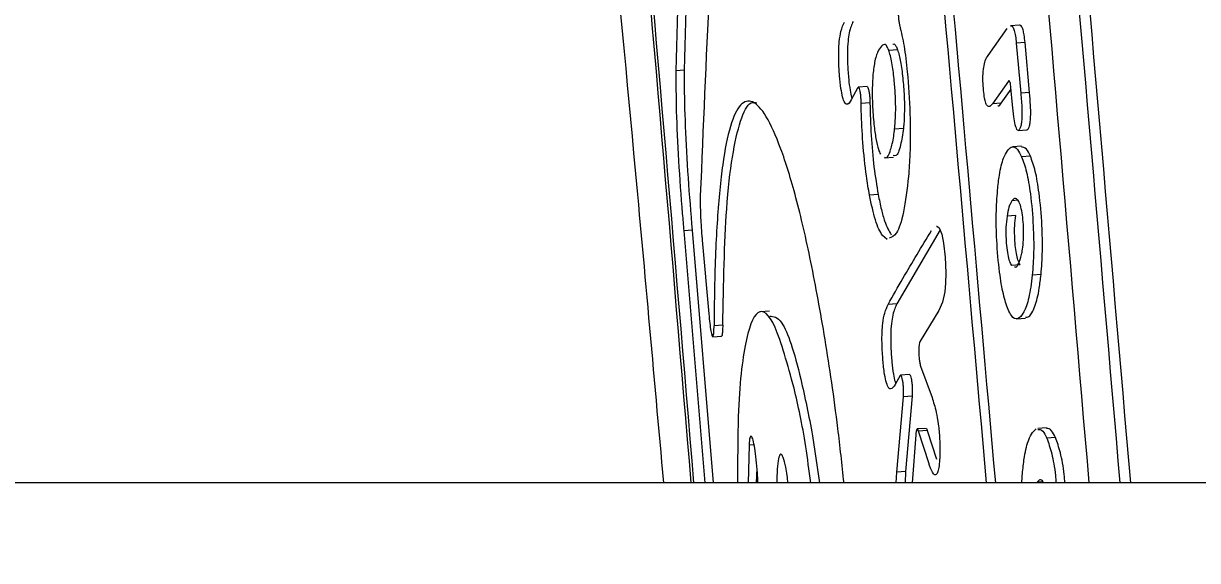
# Model space of a CAD drawing. Header units: millimetres. Extents: x -6523 to 7556, y -5559 to 6101.
# Drawn here: x -2126.83 to -2100.01, y 686.3 to 698.55 of the extents above; entities that cross this region are included whole.
import ezdxf

# ---------------------------------------------------------------- set-up
doc = ezdxf.new("R2010")
doc.units = ezdxf.units.MM
doc.layers.add('DIKOM_ОБЪЕКТ', color=7, linetype='Continuous')
doc.layers.add('DIKOM_РАЗМЕР_ЗОНА', color=7, linetype='Continuous')
doc.styles.add('style1', font='arial.ttf', dxfattribs={"width": 0.8})
doc.dimstyles.new('1-50', dxfattribs={"dimtxt": 300, "dimasz": 200, "dimexe": 100, "dimexo": 0, "dimgap": 100, "dimtad": 1, "dimtxsty": 'style1', "dimcen": 200, "dimclrd": 7, "dimclre": 7, "dimclrt": 7, "dimadec": 1, "dimazin": 2, "dimtfac": 1, "dimtmove": 0, "dimatfit": 2, "dimfxl": 0, "dimlwd": 25, "dimlwe": 18, "dimarcsym": 0})

# ---------------------------------------------------------------- blocks, each defined once
blk = doc.blocks.new('*D13')
at = {"layer": 'Defpoints', "color": 0, "transparency": 16777216}
for p in [(-2358.182, 6101.03), (4341.706, -4605.145), (7455.882, -4605.145)]:
    blk.add_point(p, dxfattribs=at)
at = {"layer": 'DIKOM_РАЗМЕР_ЗОНА', "color": 7, "lineweight": 18, "transparency": 16777216}
for p, q in [((-2358.182, 6101.03), (7555.882, 6101.03)), ((4341.706, -4605.145), (7555.882, -4605.145))]:
    blk.add_line(p, q, dxfattribs=at)
at = {"layer": 'DIKOM_РАЗМЕР_ЗОНА', "color": 7, "lineweight": 25, "transparency": 16777216}
blk.add_line((7455.882, 5701.03), (7455.882, -4205.145), dxfattribs=at)
at = {"layer": 'DIKOM_РАЗМЕР_ЗОНА', "color": 7, "transparency": 16777216}
for points in [[(7389.215, 5701.03), (7522.548, 5701.03), (7455.882, 6101.03)], [(7389.215, -4205.145), (7522.548, -4205.145), (7455.882, -4605.145)]]:
    blk.add_solid(points, dxfattribs=at)
at = {"layer": 'DIKOM_РАЗМЕР_ЗОНА', "color": 7, "transparency": 16777216, "insert": (7222.71, 375.606), "char_height": 300, "attachment_point": 5, "rotation": 90, "style": 'style1'}
blk.add_mtext('10700', dxfattribs=at)

msp = doc.modelspace()

# ---------------------------------------------------------------- linework, layer by layer
at = {"layer": 'DIKOM_ОБЪЕКТ', "color": 7, "linetype": 'Continuous', "lineweight": 15}
for p, q in [((-2104.795, 697.824), (-2104.359, 698.438)), ((-2104.08, 698.516), (-2104.28, 698.502)), ((-2103.949, 698.12), (-2104.149, 698.106)), ((-2104.149, 698.106), (-2104.046, 696.963)), ((-2103.846, 696.977), (-2103.949, 698.12)), ((-2106.861, 697.953), (-2107.061, 697.94)), ((-2111.726, 697.488), (-2111.925, 697.474)), ((-2107.769, 697.09), (-2107.919, 696.81)), ((-2107.559, 697.115), (-2107.758, 697.101)), ((-2104.329, 697.24), (-2104.695, 696.722)), ((-2104.496, 696.735), (-2104.268, 697.058)), ((-2104.31, 697.241), (-2104.329, 697.24)), ((-2104.236, 696.7), (-2104.271, 697.093)), ((-2103.846, 696.977), (-2104.046, 696.963)), ((-2107.493, 696.739), (-2107.692, 696.725)), ((-2104.496, 696.735), (-2104.695, 696.722)), ((-2106.729, 696.159), (-2106.929, 696.145)), ((-2104.105, 696.113), (-2103.906, 696.127)), ((-2104.034, 695.751), (-2104.234, 695.737)), ((-2107.157, 695.49), (-2106.957, 695.504)), ((-2103.828, 695.527), (-2104.028, 695.513)), ((-2107.304, 694.65), (-2107.503, 694.636)), ((-2104.11, 694.517), (-2104.249, 694.508)), ((-2104.162, 694.169), (-2104.362, 694.155)), ((-2111.545, 693.834), (-2111.744, 693.82)), ((-2111.744, 693.82), (-2111.266, 688.066)), ((-2111.067, 688.066), (-2111.545, 693.834)), ((-2105.886, 693.842), (-2106.879, 692.153)), ((-2111.324, 693.604), (-2111.173, 691.923)), ((-2107.099, 693.622), (-2107.205, 693.715)), ((-2104.061, 693.047), (-2104.261, 693.033)), ((-2103.584, 692.822), (-2103.784, 692.808)), ((-2106.879, 692.153), (-2107.078, 692.139)), ((-2109.79, 691.986), (-2109.989, 691.972)), ((-2105.922, 692.003), (-2106.349, 691.299)), ((-2110.856, 691.665), (-2111.054, 691.651)), ((-2104.141, 691.811), (-2103.941, 691.825)), ((-2111.082, 691.405), (-2110.884, 691.418)), ((-2106.591, 690.541), (-2106.791, 690.527)), ((-2106.337, 690.735), (-2106.075, 690.013)), ((-2106.803, 690.516), (-2106.916, 690.315)), ((-2106.877, 688.315), (-2106.729, 690.032)), ((-2106.53, 690.046), (-2106.729, 690.032)), ((-2106.53, 690.046), (-2106.678, 688.329)), ((-2106.212, 689.312), (-2106.412, 689.298)), ((-2106.182, 689.266), (-2106.382, 689.252)), ((-2106.143, 688.501), (-2106.382, 689.252)), ((-2106.182, 689.266), (-2105.973, 688.608)), ((-2103.78, 689.221), (-2103.695, 689.301)), ((-2103.459, 689.325), (-2103.659, 689.311)), ((-2110.255, 688.932), (-2110.278, 688.066)), ((-2110.141, 688.94), (-2110.255, 688.932)), ((-2108.802, 689.145), (-2108.647, 688.066)), ((-2106.448, 689.165), (-2106.528, 688.066)), ((-2103.254, 689.102), (-2103.453, 689.088)), ((-2110.082, 688.066), (-2110.072, 688.403)), ((-2106.89, 688.066), (-2106.877, 688.315)), ((-2106.678, 688.329), (-2106.877, 688.315)), ((-2106.678, 688.329), (-2106.691, 688.066)), ((-2104.02, 688.066), (-2104.006, 688.323)), ((-1122.878, 688.066), (-2322.878, 688.066)), ((-2103.537, 688.092), (-2103.676, 688.082))]:
    msp.add_line(p, q, dxfattribs=at)
at = {"layer": 'DIKOM_ОБЪЕКТ', "color": 7, "linetype": 'Continuous', "lineweight": 15, "flags": 128}
msp.add_lwpolyline([(-2105.973, 693.924), (-2105.966, 693.93), (-2105.908, 693.888), (-2105.85, 693.746), (-2105.809, 693.541), (-2105.773, 693.221), (-2105.756, 692.86), (-2105.763, 692.625), (-2105.783, 692.429), (-2105.838, 692.191), (-2105.922, 692.003), (-2105.922, 692.003)], dxfattribs=at)
at = {"layer": 'DIKOM_ОБЪЕКТ', "color": 7, "linetype": 'Continuous', "lineweight": 15}
for points, knots in [([(-2101.535, 688.066), (-2102.477, 698.982), (-2105.666, 735.93), (-2109.588, 772.827), (-2112.351, 798.823)], [0, 0, 0, 0, 0.295436, 1, 1, 1, 1]), ([(-2125.935, 798.509), (-2125.478, 795.672), (-2124.43, 789.168), (-2122.867, 778.797), (-2121.232, 767.425), (-2119.664, 755.862), (-2118.162, 744.125), (-2116.73, 732.22), (-2115.369, 720.159), (-2114.087, 707.945), (-2113.029, 697.244), (-2112.434, 690.578), (-2112.209, 688.066)], [0, 0, 0, 0, 0.081496, 0.186806, 0.29255, 0.398703, 0.505243, 0.612145, 0.719386, 0.826945, 0.934799, 1, 1, 1, 1]), ([(-2101.776, 688.066), (-2102.709, 698.893), (-2105.883, 735.752), (-2109.805, 772.559), (-2112.576, 798.554)], [0, 0, 0, 0, 0.2937248, 1, 1, 1, 1]), ([(-2102.484, 688.066), (-2103.387, 698.625), (-2106.519, 735.218), (-2110.443, 771.755), (-2113.235, 797.75)], [0, 0, 0, 0, 0.288549, 1, 1, 1, 1]), ([(-2104.828, 688.066), (-2105.679, 697.657), (-2107.653, 719.882), (-2111.141, 754.714), (-2113.909, 779.944), (-2115.292, 792.558)], [0, 0, 0, 0, 0.275129, 0.637564, 1, 1, 1, 1]), ([(-2115.093, 792.572), (-2113.709, 779.961), (-2110.943, 754.739), (-2107.454, 719.902), (-2105.479, 697.669), (-2104.627, 688.066)], [0, 0, 0, 0, 0.362286, 0.724572, 1, 1, 1, 1]), ([(-2121.797, 782.652), (-2120.163, 769.578), (-2116.897, 743.432), (-2113.523, 711.893), (-2111.97, 693.422), (-2111.52, 688.066)], [0, 0, 0, 0, 0.4152222, 0.8304415, 1, 1, 1, 1]), ([(-2121.85, 782.395), (-2120.213, 769.322), (-2116.939, 743.177), (-2113.569, 711.723), (-2112.025, 693.337), (-2111.583, 688.066)], [0, 0, 0, 0, 0.4163411, 0.8326791, 1, 1, 1, 1]), ([(-2110.893, 715.181), (-2111.16, 712.225), (-2111.694, 706.311), (-2111.848, 700.42), (-2111.925, 697.474)], [0, 0, 0, 0, 0.499802, 1, 1, 1, 1]), ([(-2111.726, 697.488), (-2111.649, 700.432), (-2111.495, 706.322), (-2110.961, 712.236), (-2110.694, 715.195)], [0, 0, 0, 0, 0.499801, 1, 1, 1, 1]), ([(-2109.971, 713.312), (-2110.309, 710.192), (-2110.984, 703.95), (-2111.239, 697.731), (-2111.367, 694.62)], [0, 0, 0, 0, 0.499781, 1, 1, 1, 1]), ([(-2106.843, 698.916), (-2106.844, 698.886), (-2106.847, 698.824), (-2106.844, 698.719), (-2106.835, 698.619), (-2106.823, 698.546), (-2106.815, 698.513), (-2106.812, 698.502)], [0, 0, 0, 0, 0.221813, 0.44423, 0.666153, 0.887846, 1, 1, 1, 1]), ([(-2107.919, 696.81), (-2107.953, 696.758), (-2108, 696.683), (-2108.07, 696.732), (-2108.117, 696.854), (-2108.158, 697.078), (-2108.188, 697.365), (-2108.207, 697.666), (-2108.208, 697.937), (-2108.192, 698.181), (-2108.149, 698.425), (-2108.104, 698.525), (-2108.076, 698.586)], [0, 0, 0, 0, 0.1888377, 0.268722, 0.349449, 0.4201249, 0.5042325, 0.5931944, 0.6609558, 0.7286323, 0.8351903, 1, 1, 1, 1]), ([(-2107.877, 698.6), (-2107.909, 698.529), (-2107.955, 698.427), (-2107.996, 698.158), (-2108.011, 697.904), (-2108.004, 697.593), (-2107.982, 697.294), (-2107.95, 697.037), (-2107.922, 696.889), (-2107.906, 696.85), (-2107.903, 696.842)], [0, 0, 0, 0, 0.277126, 0.401076, 0.52636, 0.634636, 0.771162, 0.881858, 0.975167, 1, 1, 1, 1]), ([(-2106.812, 698.502), (-2106.777, 698.355), (-2106.708, 698.062), (-2106.626, 697.354), (-2106.568, 696.503), (-2106.568, 695.663), (-2106.6, 695.232), (-2106.612, 695.064)], [0, 0, 0, 0, 0.1701911, 0.339486, 0.5935191, 0.8418209, 1, 1, 1, 1]), ([(-2104.28, 698.498), (-2104.278, 698.499), (-2104.264, 698.511), (-2104.234, 698.483), (-2104.196, 698.408), (-2104.166, 698.27), (-2104.155, 698.161), (-2104.149, 698.106)], [0, 0, 0, 0, 0.03751, 0.290426, 0.545921, 0.766723, 1, 1, 1, 1]), ([(-2103.949, 698.12), (-2103.955, 698.18), (-2103.967, 698.288), (-2103.995, 698.414), (-2104.031, 698.494), (-2104.061, 698.526), (-2104.077, 698.512), (-2104.08, 698.51)], [0, 0, 0, 0, 0.251512, 0.455844, 0.66026, 0.950569, 1, 1, 1, 1]), ([(-2107.061, 697.94), (-2107.08, 697.983), (-2107.129, 698.095), (-2107.21, 698.068), (-2107.265, 697.986), (-2107.294, 697.943)], [0, 0, 0, 0, 0.232033, 0.59639, 1, 1, 1, 1]), ([(-2106.967, 698.084), (-2106.966, 698.084), (-2106.944, 698.096), (-2106.907, 698.069), (-2106.873, 697.984), (-2106.861, 697.953)], [0, 0, 0, 0, 0.032732, 0.654477, 1, 1, 1, 1]), ([(-2107.294, 697.943), (-2107.31, 697.912), (-2107.34, 697.85), (-2107.388, 697.686), (-2107.411, 697.501), (-2107.424, 697.39)], [0, 0, 0, 0, 0.289954, 0.571598, 1, 1, 1, 1]), ([(-2106.929, 696.145), (-2106.92, 696.25), (-2106.902, 696.461), (-2106.905, 696.842), (-2106.932, 697.22), (-2106.975, 697.589), (-2107.025, 697.823), (-2107.055, 697.922), (-2107.061, 697.94)], [0, 0, 0, 0, 0.188248, 0.377992, 0.541457, 0.737506, 0.95203, 1, 1, 1, 1]), ([(-2106.861, 697.953), (-2106.838, 697.869), (-2106.791, 697.699), (-2106.74, 697.316), (-2106.709, 696.925), (-2106.702, 696.554), (-2106.714, 696.312), (-2106.726, 696.192), (-2106.729, 696.159)], [0, 0, 0, 0, 0.2034145, 0.4072784, 0.6094151, 0.7741043, 0.9385679, 1, 1, 1, 1]), ([(-2104.695, 696.722), (-2104.723, 696.689), (-2104.762, 696.642), (-2104.817, 696.672), (-2104.854, 696.75), (-2104.884, 696.894), (-2104.904, 697.077), (-2104.914, 697.269), (-2104.909, 697.435), (-2104.891, 697.584), (-2104.853, 697.727), (-2104.816, 697.788), (-2104.795, 697.824)], [0, 0, 0, 0, 0.188729, 0.270232, 0.35266, 0.424395, 0.511648, 0.603391, 0.669457, 0.735302, 0.845374, 1, 1, 1, 1]), ([(-2111.925, 697.474), (-2111.925, 697.182), (-2111.924, 696.597), (-2111.869, 695.43), (-2111.802, 694.474), (-2111.756, 693.951), (-2111.744, 693.82)], [0, 0, 0, 0, 0.299859, 0.599844, 0.899755, 1, 1, 1, 1]), ([(-2111.545, 693.834), (-2111.579, 694.234), (-2111.646, 695.035), (-2111.71, 696.229), (-2111.731, 697.034), (-2111.727, 697.397), (-2111.726, 697.488)], [0, 0, 0, 0, 0.299777, 0.599603, 0.899467, 1, 1, 1, 1]), ([(-2107.424, 697.39), (-2107.431, 697.287), (-2107.445, 697.079), (-2107.436, 696.672), (-2107.406, 696.274), (-2107.359, 695.914), (-2107.305, 695.681), (-2107.268, 695.602), (-2107.252, 695.568)], [0, 0, 0, 0, 0.167122, 0.334895, 0.539619, 0.706886, 0.874914, 1, 1, 1, 1]), ([(-2104.271, 697.093), (-2104.273, 697.115), (-2104.278, 697.159), (-2104.291, 697.21), (-2104.305, 697.242), (-2104.318, 697.251), (-2104.326, 697.243), (-2104.329, 697.24)], [0, 0, 0, 0, 0.212152, 0.42495, 0.638631, 0.85332, 1, 1, 1, 1]), ([(-2107.692, 696.725), (-2107.693, 696.759), (-2107.694, 696.827), (-2107.704, 696.928), (-2107.717, 697.014), (-2107.734, 697.073), (-2107.748, 697.102), (-2107.755, 697.098), (-2107.757, 697.097)], [0, 0, 0, 0, 0.185287, 0.370979, 0.556552, 0.742266, 0.928222, 1, 1, 1, 1]), ([(-2107.559, 697.114), (-2107.555, 697.113), (-2107.546, 697.111), (-2107.531, 697.078), (-2107.515, 697.011), (-2107.502, 696.921), (-2107.495, 696.826), (-2107.493, 696.765), (-2107.493, 696.739)], [0, 0, 0, 0, 0.111456, 0.297685, 0.48371, 0.669593, 0.855064, 1, 1, 1, 1]), ([(-2103.906, 696.129), (-2103.895, 696.134), (-2103.871, 696.146), (-2103.842, 696.223), (-2103.826, 696.339), (-2103.818, 696.492), (-2103.824, 696.712), (-2103.838, 696.881), (-2103.846, 696.977)], [0, 0, 0, 0, 0.146418, 0.311331, 0.427543, 0.543427, 0.738617, 1, 1, 1, 1]), ([(-2108.085, 688.066), (-2108.13, 688.486), (-2108.257, 689.657), (-2108.514, 691.376), (-2108.838, 693.159), (-2109.182, 694.632), (-2109.529, 695.751), (-2109.866, 696.495), (-2110.179, 696.829), (-2110.456, 696.758), (-2110.687, 696.269), (-2110.866, 695.393), (-2110.987, 694.135), (-2111.042, 692.836), (-2111.051, 691.939), (-2111.054, 691.651)], [0, 0, 0, 0, 0.046302, 0.12935, 0.212395, 0.295437, 0.378574, 0.46171, 0.544901, 0.628096, 0.711255, 0.794417, 0.877525, 0.960635, 1, 1, 1, 1]), ([(-2110.856, 691.665), (-2110.836, 692.612), (-2110.805, 694.141), (-2110.642, 695.565), (-2110.455, 696.377), (-2110.262, 696.774), (-2110.121, 696.752), (-2110.075, 696.745)], [0, 0, 0, 0, 0.318665, 0.514612, 0.710557, 0.90643, 1, 1, 1, 1]), ([(-2107.503, 694.636), (-2107.528, 694.778), (-2107.589, 695.132), (-2107.657, 695.801), (-2107.688, 696.379), (-2107.691, 696.67), (-2107.692, 696.725)], [0, 0, 0, 0, 0.2410681, 0.6019579, 0.9249985, 1, 1, 1, 1]), ([(-2107.493, 696.739), (-2107.486, 696.491), (-2107.473, 695.996), (-2107.405, 695.254), (-2107.338, 694.852), (-2107.304, 694.65)], [0, 0, 0, 0, 0.331999, 0.662687, 1, 1, 1, 1]), ([(-2104.574, 696.678), (-2104.569, 696.676), (-2104.542, 696.665), (-2104.517, 696.703), (-2104.496, 696.735)], [0, 0, 0, 0, 0.156644, 1, 1, 1, 1]), ([(-2104.046, 696.963), (-2104.036, 696.843), (-2104.022, 696.669), (-2104.019, 696.434), (-2104.029, 696.286), (-2104.052, 696.178), (-2104.083, 696.118), (-2104.118, 696.105), (-2104.149, 696.155), (-2104.179, 696.258), (-2104.21, 696.442), (-2104.226, 696.606), (-2104.236, 696.7)], [0, 0, 0, 0, 0.184379, 0.267635, 0.351767, 0.424171, 0.513826, 0.608068, 0.674198, 0.740143, 0.851682, 1, 1, 1, 1]), ([(-2107.158, 695.503), (-2107.153, 695.499), (-2107.103, 695.459), (-2107.027, 695.627), (-2106.958, 695.889), (-2106.935, 696.089), (-2106.929, 696.145)], [0, 0, 0, 0, 0.05002, 0.520877, 0.865159, 1, 1, 1, 1]), ([(-2106.729, 696.159), (-2106.749, 696.024), (-2106.792, 695.719), (-2106.878, 695.515), (-2106.94, 695.535), (-2106.96, 695.542)], [0, 0, 0, 0, 0.353315, 0.792921, 1, 1, 1, 1]), ([(-2104.578, 694.748), (-2104.565, 694.866), (-2104.533, 695.164), (-2104.454, 695.476), (-2104.384, 695.596), (-2104.354, 695.647)], [0, 0, 0, 0, 0.2749, 0.695057, 1, 1, 1, 1]), ([(-2104.354, 695.647), (-2104.326, 695.679), (-2104.253, 695.763), (-2104.138, 695.728), (-2104.059, 695.573), (-2104.028, 695.513)], [0, 0, 0, 0, 0.2728417, 0.7180935, 1, 1, 1, 1]), ([(-2103.828, 695.527), (-2103.858, 695.588), (-2103.926, 695.726), (-2103.995, 695.731), (-2104.033, 695.734)], [0, 0, 0, 0, 0.442959, 1, 1, 1, 1]), ([(-2104.028, 695.513), (-2103.989, 695.406), (-2103.91, 695.192), (-2103.816, 694.626), (-2103.76, 693.989), (-2103.745, 693.328), (-2103.771, 692.98), (-2103.784, 692.808)], [0, 0, 0, 0, 0.191508, 0.383391, 0.626901, 0.815928, 1, 1, 1, 1]), ([(-2103.584, 692.822), (-2103.571, 692.997), (-2103.544, 693.347), (-2103.561, 694.01), (-2103.617, 694.645), (-2103.711, 695.209), (-2103.789, 695.421), (-2103.828, 695.527)], [0, 0, 0, 0, 0.187309, 0.374836, 0.619095, 0.809483, 1, 1, 1, 1]), ([(-2106.612, 695.064), (-2106.646, 694.775), (-2106.715, 694.196), (-2106.877, 693.715), (-2106.999, 693.673), (-2107.057, 693.652)], [0, 0, 0, 0, 0.346042, 0.69124, 1, 1, 1, 1]), ([(-2111.367, 694.62), (-2111.368, 694.538), (-2111.37, 694.376), (-2111.357, 694.052), (-2111.34, 693.786), (-2111.327, 693.641), (-2111.324, 693.604)], [0, 0, 0, 0, 0.299526, 0.59947, 0.899401, 1, 1, 1, 1]), ([(-2107.205, 693.715), (-2107.233, 693.758), (-2107.288, 693.844), (-2107.392, 694.116), (-2107.459, 694.432), (-2107.503, 694.636)], [0, 0, 0, 0, 0.264972, 0.526264, 1, 1, 1, 1]), ([(-2107.304, 694.65), (-2107.28, 694.532), (-2107.234, 694.302), (-2107.134, 693.951), (-2107.057, 693.817), (-2107.006, 693.729)], [0, 0, 0, 0, 0.265084, 0.518296, 1, 1, 1, 1]), ([(-2104.336, 692.023), (-2104.374, 692.131), (-2104.451, 692.347), (-2104.542, 692.913), (-2104.599, 693.552), (-2104.615, 694.217), (-2104.591, 694.572), (-2104.578, 694.748)], [0, 0, 0, 0, 0.1913734, 0.3831208, 0.6221536, 0.8126361, 1, 1, 1, 1]), ([(-2104.107, 694.514), (-2104.121, 694.53), (-2104.148, 694.561), (-2104.196, 694.566), (-2104.229, 694.53), (-2104.249, 694.508)], [0, 0, 0, 0, 0.2789447, 0.5539625, 1, 1, 1, 1]), ([(-2104.249, 694.508), (-2104.261, 694.488), (-2104.285, 694.449), (-2104.325, 694.344), (-2104.348, 694.228), (-2104.362, 694.155)], [0, 0, 0, 0, 0.2730948, 0.5464292, 1, 1, 1, 1]), ([(-2104.007, 693.399), (-2103.998, 693.467), (-2103.983, 693.591), (-2103.98, 693.815), (-2103.991, 694.03), (-2104.016, 694.241), (-2104.056, 694.422), (-2104.09, 694.483), (-2104.107, 694.514)], [0, 0, 0, 0, 0.18535, 0.335013, 0.48455, 0.646168, 0.82031, 1, 1, 1, 1]), ([(-2104.362, 694.155), (-2104.372, 694.073), (-2104.389, 693.935), (-2104.389, 693.69), (-2104.374, 693.475), (-2104.348, 693.272), (-2104.307, 693.112), (-2104.277, 693.06), (-2104.261, 693.033)], [0, 0, 0, 0, 0.219825, 0.366201, 0.512206, 0.678146, 0.835825, 1, 1, 1, 1]), ([(-2104.061, 693.047), (-2104.079, 693.078), (-2104.111, 693.134), (-2104.149, 693.297), (-2104.174, 693.49), (-2104.19, 693.711), (-2104.188, 693.959), (-2104.171, 694.096), (-2104.162, 694.169)], [0, 0, 0, 0, 0.185669, 0.332068, 0.478391, 0.634542, 0.802376, 1, 1, 1, 1]), ([(-2107.078, 692.139), (-2106.966, 692.338), (-2106.65, 692.9), (-2106.307, 693.464), (-2106.085, 693.828)], [0, 0, 0, 0, 0.353603, 1, 1, 1, 1]), ([(-2104.19, 693), (-2104.185, 692.997), (-2104.15, 692.977), (-2104.093, 693.072), (-2104.037, 693.221), (-2104.014, 693.357), (-2104.007, 693.399)], [0, 0, 0, 0, 0.075795, 0.470096, 0.839618, 1, 1, 1, 1]), ([(-2103.784, 692.808), (-2103.808, 692.625), (-2103.856, 692.26), (-2103.979, 691.936), (-2104.115, 691.78), (-2104.241, 691.831), (-2104.311, 691.973), (-2104.336, 692.023)], [0, 0, 0, 0, 0.21646, 0.432645, 0.668036, 0.881363, 1, 1, 1, 1]), ([(-2103.943, 691.851), (-2103.916, 691.85), (-2103.838, 691.849), (-2103.725, 692.068), (-2103.631, 692.421), (-2103.597, 692.715), (-2103.584, 692.822)], [0, 0, 0, 0, 0.180788, 0.514127, 0.823601, 1, 1, 1, 1]), ([(-2106.879, 692.153), (-2106.912, 692.083), (-2106.96, 691.981), (-2107.005, 691.714), (-2107.022, 691.456), (-2107.016, 691.142), (-2106.994, 690.833), (-2106.961, 690.561), (-2106.929, 690.395), (-2106.909, 690.349), (-2106.904, 690.336)], [0, 0, 0, 0, 0.264456, 0.386206, 0.50923, 0.614622, 0.747621, 0.865438, 0.961282, 1, 1, 1, 1]), ([(-2111.173, 691.923), (-2111.166, 691.849), (-2111.151, 691.701), (-2111.126, 691.53), (-2111.101, 691.422), (-2111.079, 691.392), (-2111.063, 691.441), (-2111.056, 691.542), (-2111.054, 691.625), (-2111.054, 691.651)], [0, 0, 0, 0, 0.154779, 0.309739, 0.464613, 0.619615, 0.774556, 0.929455, 1, 1, 1, 1]), ([(-2109.226, 690.232), (-2109.373, 690.767), (-2109.668, 691.836), (-2110.07, 692.131), (-2110.362, 691.347), (-2110.516, 689.912), (-2110.515, 688.542), (-2110.515, 688.066)], [0, 0, 0, 0, 0.2206416, 0.4412826, 0.6619258, 0.8825019, 1, 1, 1, 1]), ([(-2106.916, 690.315), (-2106.951, 690.263), (-2107.002, 690.187), (-2107.076, 690.238), (-2107.126, 690.369), (-2107.17, 690.608), (-2107.201, 690.914), (-2107.22, 691.235), (-2107.217, 691.512), (-2107.198, 691.756), (-2107.151, 691.986), (-2107.105, 692.083), (-2107.078, 692.139)], [0, 0, 0, 0, 0.184914, 0.267549, 0.351065, 0.423157, 0.512613, 0.606916, 0.673845, 0.740611, 0.850543, 1, 1, 1, 1]), ([(-2110.856, 691.665), (-2110.856, 691.643), (-2110.857, 691.564), (-2110.864, 691.467), (-2110.874, 691.411), (-2110.883, 691.423), (-2110.884, 691.424)], [0, 0, 0, 0, 0.1456833, 0.5372081, 0.9288437, 1, 1, 1, 1]), ([(-2109.783, 691.876), (-2109.694, 691.869), (-2109.481, 691.852), (-2109.122, 690.759), (-2108.891, 689.595), (-2108.802, 689.145)], [0, 0, 0, 0, 0.307974, 0.732629, 1, 1, 1, 1]), ([(-2106.349, 691.299), (-2106.351, 691.296), (-2106.358, 691.283), (-2106.368, 691.24), (-2106.376, 691.159), (-2106.378, 691.061), (-2106.374, 690.956), (-2106.364, 690.857), (-2106.351, 690.781), (-2106.341, 690.749), (-2106.337, 690.735)], [0, 0, 0, 0, 0.045014, 0.18755, 0.33002, 0.472177, 0.613867, 0.755178, 0.896287, 1, 1, 1, 1]), ([(-2106.729, 690.032), (-2106.727, 690.061), (-2106.723, 690.119), (-2106.725, 690.223), (-2106.732, 690.326), (-2106.745, 690.417), (-2106.761, 690.486), (-2106.779, 690.525), (-2106.793, 690.53), (-2106.801, 690.519), (-2106.803, 690.516)], [0, 0, 0, 0, 0.134251, 0.268951, 0.403364, 0.537571, 0.671724, 0.806193, 0.940924, 1, 1, 1, 1]), ([(-2106.591, 690.539), (-2106.589, 690.539), (-2106.581, 690.54), (-2106.567, 690.513), (-2106.55, 690.452), (-2106.536, 690.366), (-2106.527, 690.265), (-2106.524, 690.161), (-2106.526, 690.088), (-2106.529, 690.053), (-2106.53, 690.046)], [0, 0, 0, 0, 0.060812, 0.210822, 0.360893, 0.510767, 0.660236, 0.80963, 0.959237, 1, 1, 1, 1]), ([(-2108.845, 688.066), (-2108.882, 688.352), (-2108.995, 689.226), (-2109.133, 689.827), (-2109.226, 690.232)], [0, 0, 0, 0, 0.326488, 1, 1, 1, 1]), ([(-2106.075, 690.013), (-2106.041, 689.913), (-2105.988, 689.754), (-2105.929, 689.415), (-2105.898, 689.095), (-2105.892, 688.827), (-2105.896, 688.691), (-2105.898, 688.647)], [0, 0, 0, 0, 0.3395141, 0.5391946, 0.7405273, 0.9160474, 1, 1, 1, 1]), ([(-2106.382, 689.252), (-2106.388, 689.267), (-2106.4, 689.298), (-2106.418, 689.301), (-2106.433, 689.272), (-2106.444, 689.22), (-2106.447, 689.179), (-2106.448, 689.165)], [0, 0, 0, 0, 0.220493, 0.441596, 0.662976, 0.884715, 1, 1, 1, 1]), ([(-2106.212, 689.311), (-2106.212, 689.311), (-2106.206, 689.314), (-2106.195, 689.3), (-2106.186, 689.275), (-2106.182, 689.266)], [0, 0, 0, 0, 0.07278, 0.667998, 1, 1, 1, 1]), ([(-2104.006, 688.323), (-2103.993, 688.441), (-2103.959, 688.738), (-2103.88, 689.05), (-2103.81, 689.171), (-2103.78, 689.221)], [0, 0, 0, 0, 0.274822, 0.695103, 1, 1, 1, 1]), ([(-2103.658, 689.288), (-2103.621, 689.289), (-2103.552, 689.289), (-2103.484, 689.151), (-2103.453, 689.088)], [0, 0, 0, 0, 0.543105, 1, 1, 1, 1]), ([(-2103.254, 689.102), (-2103.283, 689.163), (-2103.351, 689.3), (-2103.42, 689.306), (-2103.458, 689.309)], [0, 0, 0, 0, 0.443037, 1, 1, 1, 1]), ([(-2110.051, 688.066), (-2110.054, 688.142), (-2110.063, 688.323), (-2110.089, 688.605), (-2110.123, 688.868), (-2110.162, 689.056), (-2110.199, 689.146), (-2110.23, 689.128), (-2110.248, 689.034), (-2110.254, 688.951), (-2110.255, 688.932)], [0, 0, 0, 0, 0.101626, 0.2439, 0.386168, 0.52842, 0.670698, 0.812967, 0.955223, 1, 1, 1, 1]), ([(-2103.453, 689.088), (-2103.415, 688.98), (-2103.338, 688.764), (-2103.265, 688.377), (-2103.245, 688.124), (-2103.241, 688.066)], [0, 0, 0, 0, 0.435395, 0.871635, 1, 1, 1, 1]), ([(-2103.039, 688.066), (-2103.045, 688.131), (-2103.065, 688.39), (-2103.139, 688.78), (-2103.215, 688.995), (-2103.254, 689.102)], [0, 0, 0, 0, 0.142775, 0.57121, 1, 1, 1, 1]), ([(-2109.416, 688.429), (-2109.435, 688.51), (-2109.473, 688.674), (-2109.528, 688.747), (-2109.575, 688.682), (-2109.607, 688.466), (-2109.621, 688.243), (-2109.619, 688.087), (-2109.619, 688.066)], [0, 0, 0, 0, 0.193914, 0.387852, 0.581808, 0.775797, 0.969784, 1, 1, 1, 1]), ([(-2109.362, 688.066), (-2109.369, 688.125), (-2109.385, 688.265), (-2109.405, 688.368), (-2109.416, 688.429)], [0, 0, 0, 0, 0.413583, 1, 1, 1, 1]), ([(-2105.898, 688.647), (-2105.902, 688.581), (-2105.91, 688.448), (-2105.941, 688.308), (-2105.986, 688.238), (-2106.053, 688.267), (-2106.107, 688.392), (-2106.139, 688.49), (-2106.143, 688.501)], [0, 0, 0, 0, 0.1391563, 0.2789624, 0.4452561, 0.6524626, 0.9597426, 1, 1, 1, 1]), ([(-2103.534, 688.088), (-2103.548, 688.104), (-2103.575, 688.136), (-2103.623, 688.141), (-2103.656, 688.104), (-2103.676, 688.082)], [0, 0, 0, 0, 0.2789226, 0.5539577, 1, 1, 1, 1])]:
    msp.add_open_spline(points, degree=3, knots=knots, dxfattribs=at)

# ---------------------------------------------------------------- dimensions: what is measured, and where the dimension line sits
at = {"layer": 'DIKOM_РАЗМЕР_ЗОНА'}
dim = msp.add_linear_dim(base=(7455.882, -4605.145), p1=(-2358.182, 6101.03), p2=(4341.706, -4605.145), angle=90, text='10700', dimstyle='1-50', override={"dimasz": 400, "dimgap": 80}, dxfattribs=at)
dim.commit()
dim.dimension.update_dxf_attribs({"geometry": '*D13', "text_midpoint": (7455.882, 375.606), "dimtype": 160})

doc.saveas('drawing.dxf')
